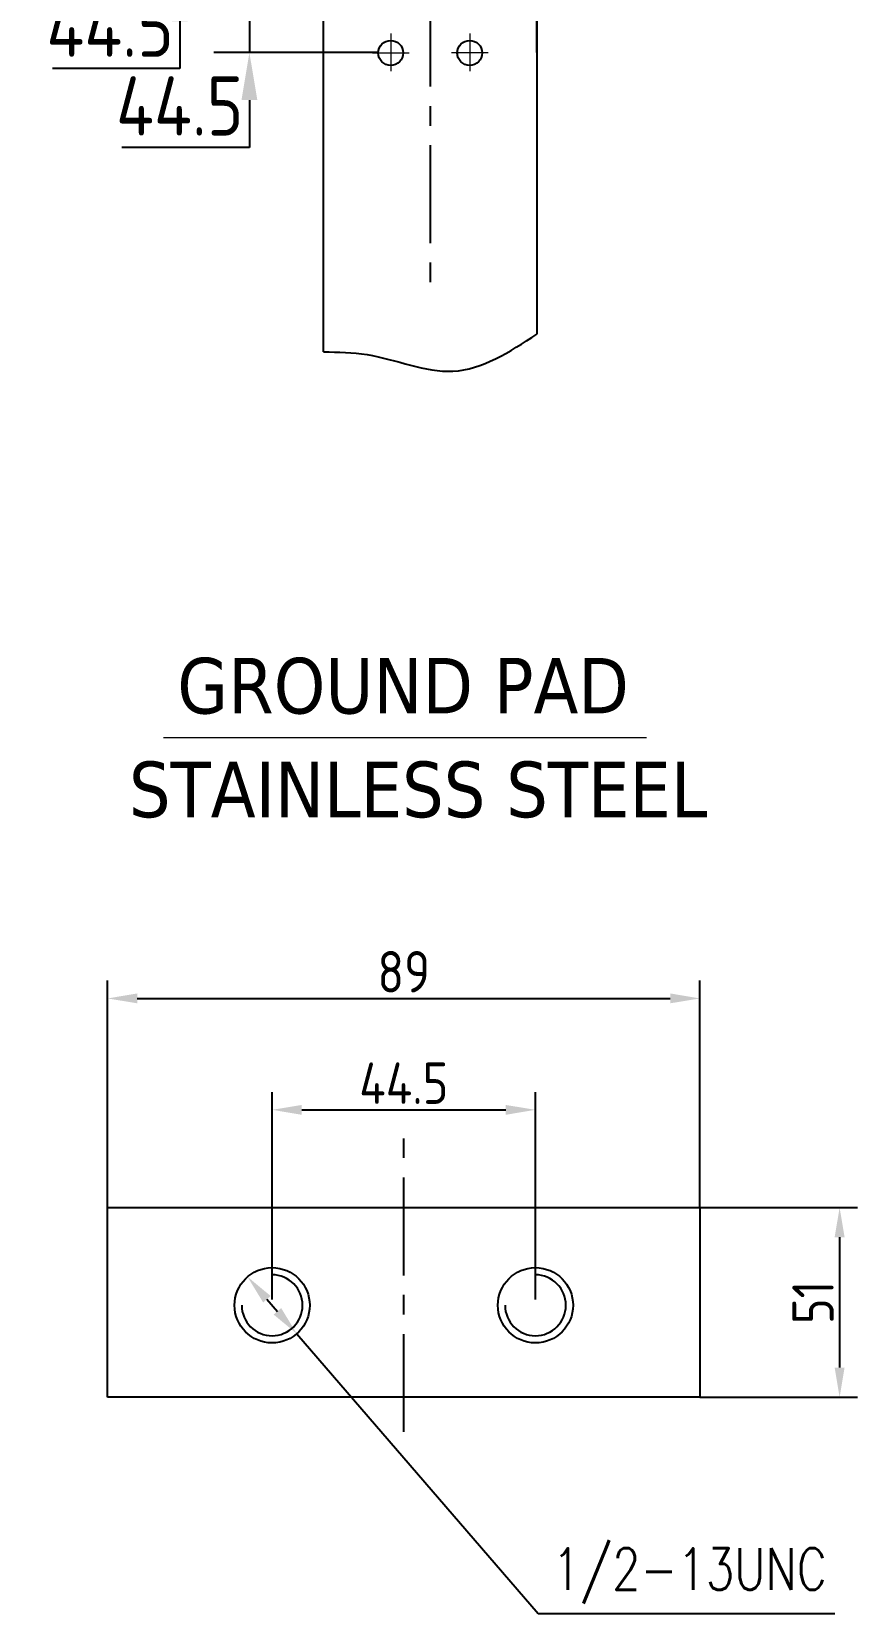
# Model space of a CAD drawing. Header units: millimetres. Extents: x 70841 to 133731, y -170061 to -164340.
# Drawn here: x 75973 to 76670, y -166819 to -165485 of the extents above; entities that cross this region are included whole.
import ezdxf

# ---------------------------------------------------------------- set-up
doc = ezdxf.new("R2010")
doc.units = ezdxf.units.MM
doc.header["$LTSCALE"] = 13
doc.linetypes.add('CENTERX2', pattern=[101.6, 63.5, -12.7, 12.7, -12.7])
doc.linetypes.add('点画线', pattern=[18, 12, -2, 2, -2])
doc.layers.add('1', color=4, linetype='Continuous')
doc.layers.add('中心线层', color=1, linetype='点画线', lineweight=18, true_color=0xff0000)
doc.layers.add('标注、文本', color=3, linetype='Continuous', lineweight=25)
doc.layers.add('铁心', color=3, linetype='Continuous', lineweight=0)
doc.styles.get("Standard").update_dxf_attribs({"font": 'gbenor.shx', "bigfont": 'gbcbig.shx'})
doc.styles.add('Tahoma$001', font='tahoma.ttf', dxfattribs={"height": 2.159784})
doc.dimstyles.new('1-15', dxfattribs={"dimscale": 20, "dimtxt": 3.5, "dimasz": 2, "dimexe": 1.5, "dimexo": 0.5, "dimgap": 0.5, "dimtad": 1, "dimtoh": 1, "dimdec": 1, "dimdsep": 46, "dimtxsty": 'Standard', "dimcen": 2.5, "dimclrd": 3, "dimclre": 3, "dimclrt": 3, "dimadec": 0, "dimazin": 2, "dimtfac": 1, "dimtdec": 1, "dimtmove": 0, "dimatfit": 2, "dimfxl": 1, "dimarcsym": 0})
doc.dimstyles.new('丁晓菲', dxfattribs={"dimscale": 10, "dimtxt": 3.5, "dimasz": 2.5, "dimexe": 1.5, "dimexo": 0, "dimgap": 0.5, "dimtad": 1, "dimtoh": 1, "dimtxsty": 'Standard', "dimcen": 2.5, "dimclrd": 3, "dimclre": 3, "dimclrt": 2, "dimadec": 0, "dimazin": 0, "dimtfac": 1, "dimtmove": 0, "dimatfit": 2, "dimfxl": 1.5, "dimarcsym": 0})

# ---------------------------------------------------------------- blocks, each defined once
blk = doc.blocks.new('*D1682')
at = {"layer": 'Defpoints', "color": 0, "transparency": 16777216}
for p in [(76399.6, -165195.9), (76399.6, -165512.3), (76219.6, -165525.9)]:
    blk.add_point(p, dxfattribs=at)
at = {"layer": '标注、文本', "color": 3, "lineweight": -2, "transparency": 16777216}
for p, q in [((76219.6, -165515.9), (76219.6, -165165.9)), ((76399.6, -165502.3), (76399.6, -165165.9)), ((76259.6, -165195.9), (76359.6, -165195.9))]:
    blk.add_line(p, q, dxfattribs=at)
at = {"layer": '标注、文本', "color": 3, "transparency": 16777216}
for points in [[(76259.6, -165189.3), (76259.6, -165202.6), (76219.6, -165195.9)], [(76359.6, -165189.3), (76359.6, -165202.6), (76399.6, -165195.9)]]:
    blk.add_solid(points, dxfattribs=at)
at = {"layer": '标注、文本', "color": 3, "transparency": 16777216, "insert": (76327.8, -165160.9), "char_height": 50, "attachment_point": 5}
blk.add_mtext('101', dxfattribs=at)
blk = doc.blocks.new('*D1685')
at = {"layer": 'Defpoints', "color": 0, "transparency": 16777216}
for p in [(76276.3, -165369), (76098.2, -165435.8), (76265.8, -165435.8)]:
    blk.add_point(p, dxfattribs=at)
at = {"layer": '标注、文本', "color": 3, "lineweight": -2, "transparency": 16777216}
for p, q in [((76098.2, -165329), (76098.2, -165289)), ((76266.3, -165369), (76068.2, -165369)), ((76098.2, -165369), (76098.2, -165435.8)), ((76255.8, -165435.8), (76068.2, -165435.8)), ((76098.2, -165475.8), (76098.2, -165515.8)), ((76098.2, -165515.8), (75990.7, -165515.8))]:
    blk.add_line(p, q, dxfattribs=at)
at = {"layer": '标注、文本', "color": 3, "transparency": 16777216}
for points in [[(76091.6, -165329), (76104.9, -165329), (76098.2, -165369)], [(76091.6, -165475.8), (76104.9, -165475.8), (76098.2, -165435.8)]]:
    blk.add_solid(points, dxfattribs=at)
at = {"layer": '标注、文本', "color": 3, "transparency": 16777216, "insert": (76039.4, -165480.8), "char_height": 50, "attachment_point": 5}
blk.add_mtext('44.5 ', dxfattribs=at)
blk = doc.blocks.new('*D1687')
at = {"layer": 'Defpoints', "color": 0, "transparency": 16777216}
for p in [(76276.3, -165435.8), (76157, -165502.3), (76276.3, -165502.3)]:
    blk.add_point(p, dxfattribs=at)
at = {"layer": '标注、文本', "color": 3, "lineweight": -2, "transparency": 16777216}
for p, q in [((76157, -165395.8), (76157, -165355.8)), ((76266.3, -165435.8), (76127, -165435.8)), ((76157, -165435.8), (76157, -165502.3)), ((76266.3, -165502.3), (76127, -165502.3)), ((76157, -165542.3), (76157, -165582.3)), ((76157, -165582.3), (76049.4, -165582.3))]:
    blk.add_line(p, q, dxfattribs=at)
at = {"layer": '标注、文本', "color": 3, "transparency": 16777216}
for points in [[(76150.3, -165395.8), (76163.7, -165395.8), (76157, -165435.8)], [(76150.3, -165542.3), (76163.7, -165542.3), (76157, -165502.3)]]:
    blk.add_solid(points, dxfattribs=at)
at = {"layer": '标注、文本', "color": 3, "transparency": 16777216, "insert": (76098.2, -165547.3), "char_height": 50, "attachment_point": 5}
blk.add_mtext('44.5', dxfattribs=at)
blk = doc.blocks.new('*D1678')
at = {"layer": 'Defpoints', "color": 0, "transparency": 16777216}
for p in [(76537.3, -166477), (76537.3, -166637), (76655.2, -166637)]:
    blk.add_point(p, dxfattribs=at)
at = {"layer": '标注、文本', "color": 3, "lineweight": -2, "transparency": 16777216}
for p, q in [((76537.3, -166477), (76670.2, -166477)), ((76655.2, -166502), (76655.2, -166612)), ((76537.3, -166637), (76670.2, -166637))]:
    blk.add_line(p, q, dxfattribs=at)
at = {"layer": '标注、文本', "color": 3, "transparency": 16777216}
for points in [[(76651, -166502), (76659.4, -166502), (76655.2, -166477)], [(76651, -166612), (76659.4, -166612), (76655.2, -166637)]]:
    blk.add_solid(points, dxfattribs=at)
at = {"layer": '标注、文本', "color": 2, "transparency": 16777216, "insert": (76632.7, -166557), "char_height": 35, "attachment_point": 5, "rotation": 90, "bg_fill": 3, "box_fill_scale": 1.1, "bg_fill_color": 256, "bg_fill_true_color": 13158600, "bg_fill_transparency": 0}
blk.add_mtext('51', dxfattribs=at)
blk = doc.blocks.new('*D1688')
at = {"layer": 'Defpoints', "color": 0, "transparency": 16777216}
for p in [(76155.4, -166535.4), (76197, -166583.5)]:
    blk.add_point(p, dxfattribs=at)
at = {"layer": '标注、文本', "color": 3, "lineweight": -2, "transparency": 16777216}
for p, q in [((76171.8, -166554.3), (76180.6, -166564.6)), ((76197, -166583.5), (76400.8, -166819.5)), ((76400.8, -166819.5), (76651.1, -166819.5))]:
    blk.add_line(p, q, dxfattribs=at)
at = {"layer": '标注、文本', "color": 3, "transparency": 16777216}
for points in [[(76174.9, -166551.6), (76168.6, -166557.1), (76155.4, -166535.4)], [(76183.8, -166561.8), (76177.5, -166567.3), (76197, -166583.5)]]:
    blk.add_solid(points, dxfattribs=at)
at = {"layer": '标注、文本', "color": 2, "transparency": 16777216, "insert": (76528.5, -166787.8), "char_height": 35, "attachment_point": 5, "bg_fill": 3, "box_fill_scale": 1.1, "bg_fill_color": 256, "bg_fill_true_color": 13158600, "bg_fill_transparency": 0}
blk.add_mtext('{\\Fromans,gbcbig|c134;\\W0.8;1/2-13UNC}', dxfattribs=at)
blk = doc.blocks.new('*D1679')
at = {"layer": 'Defpoints', "color": 0, "transparency": 16777216}
for p in [(76398.4, -166394.5), (76176.2, -166554.5), (76398.4, -166554.5)]:
    blk.add_point(p, dxfattribs=at)
at = {"layer": '标注、文本', "color": 3, "lineweight": -2, "transparency": 16777216}
for p, q in [((76176.2, -166554.5), (76176.2, -166379.5)), ((76398.4, -166554.5), (76398.4, -166379.5)), ((76201.2, -166394.5), (76373.4, -166394.5))]:
    blk.add_line(p, q, dxfattribs=at)
at = {"layer": '标注、文本', "color": 3, "transparency": 16777216}
for points in [[(76201.2, -166390.4), (76201.2, -166398.7), (76176.2, -166394.5)], [(76373.4, -166390.4), (76373.4, -166398.7), (76398.4, -166394.5)]]:
    blk.add_solid(points, dxfattribs=at)
at = {"layer": '标注、文本', "color": 2, "transparency": 16777216, "insert": (76287.3, -166372), "char_height": 35, "attachment_point": 5, "bg_fill": 3, "box_fill_scale": 1.1, "bg_fill_color": 256, "bg_fill_true_color": 13158600, "bg_fill_transparency": 0}
blk.add_mtext('44.5', dxfattribs=at)
blk = doc.blocks.new('*D1680')
at = {"layer": 'Defpoints', "color": 0, "transparency": 16777216}
for p in [(76537.3, -166300.5), (76037.3, -166477), (76537.3, -166477)]:
    blk.add_point(p, dxfattribs=at)
at = {"layer": '标注、文本', "color": 3, "lineweight": -2, "transparency": 16777216}
for p, q in [((76037.3, -166477), (76037.3, -166285.5)), ((76537.3, -166477), (76537.3, -166285.5)), ((76062.3, -166300.5), (76512.3, -166300.5))]:
    blk.add_line(p, q, dxfattribs=at)
at = {"layer": '标注、文本', "color": 3, "transparency": 16777216}
for points in [[(76062.3, -166296.3), (76062.3, -166304.6), (76037.3, -166300.5)], [(76512.3, -166296.3), (76512.3, -166304.6), (76537.3, -166300.5)]]:
    blk.add_solid(points, dxfattribs=at)
at = {"layer": '标注、文本', "color": 2, "transparency": 16777216, "insert": (76287.3, -166278), "char_height": 35, "attachment_point": 5, "bg_fill": 3, "box_fill_scale": 1.1, "bg_fill_color": 256, "bg_fill_true_color": 13158600, "bg_fill_transparency": 0}
blk.add_mtext('89', dxfattribs=at)

msp = doc.modelspace()

# ---------------------------------------------------------------- linework, layer by layer
at = {"layer": '1', "color": 1, "linetype": 'CENTERX2', "lineweight": -3, "ltscale": 0.1}
for p, q in [((76309.705, -165316.311), (76309.633, -165711.015)), ((76287.322, -166666.287), (76287.322, -166417.523))]:
    msp.add_line(p, q, dxfattribs=at)
at = {"layer": '1'}
for p, q in [((76219.619, -165754.795), (76219.64, -165332.268)), ((76399.64, -165332.268), (76399.615, -165739.997)), ((76037.322, -166636.957), (76037.322, -166476.957)), ((76037.322, -166476.957), (76537.322, -166476.957)), ((76537.322, -166476.957), (76537.322, -166636.957)), ((76537.322, -166636.957), (76037.322, -166636.957))]:
    msp.add_line(p, q, dxfattribs=at)
for centre, radius in [((76276.328, -165502.518), 10.5), ((76276.328, -165502.518), 10.5), ((76343.002, -165502.529), 10.5), ((76343.023, -165502.529), 10.5), ((76176.197, -166559.457), 31.75), ((76398.447, -166559.457), 31.75)]:
    msp.add_circle(centre, radius, dxfattribs=at)
at = {"layer": '中心线层'}
for p, q in [((76276.328, -165486.199), (76276.328, -165518.035)), ((76343.049, -165486.21), (76343.039, -165518.046)), ((76260.829, -165502.318), (76291.828, -165502.318)), ((76358.544, -165502.333), (76327.544, -165502.323))]:
    msp.add_line(p, q, dxfattribs=at)
at = {"layer": '标注、文本'}
msp.add_open_spline([(76219.619, -165754.795), (76231.863, -165754.972), (76268.668, -165755.502), (76331.206, -165784.153), (76376.466, -165754.939), (76399.619, -165739.994)], degree=3, knots=[0, 0, 0, 0, 73.60943979, 221.28127785, 375.94621417, 375.94621417, 375.94621417, 375.94621417], dxfattribs=at)
at = {"layer": '铁心'}
msp.add_line((76084.549, -166080.378), (76492.168, -166080.378), dxfattribs=at)

# ---------------------------------------------------------------- texts
at = {"layer": '铁心', "style": 'Tahoma$001'}
for s, p in [('GROUND PAD  ', (76096.124, -166060.025)), ('STAINLESS STEEL ', (76055.339, -166147.548))]:
    msp.add_text(s, height=46.95689, dxfattribs=at).set_placement(p)

# ---------------------------------------------------------------- dimensions: what is measured, and where the dimension line sits
at = {"layer": '标注、文本'}
dim = msp.add_linear_dim(base=(76399.64, -165195.943), p1=(76219.64, -165525.93), p2=(76399.64, -165512.268), text='101', dimstyle='1-15', override={"dimtxt": 2.5}, dxfattribs=at)
dim.commit()
dim.dimension.update_dxf_attribs({"geometry": '*D1682', "text_midpoint": (76327.828, -165195.943), "dimtype": 160})
dim = msp.add_linear_dim(base=(76098.222, -165435.768), p1=(76276.328, -165369.018), p2=(76265.83, -165435.768), angle=270, text='44.5 ', dimstyle='1-15', override={"dimtxt": 2.5}, dxfattribs=at)
dim.commit()
dim.dimension.update_dxf_attribs({"geometry": '*D1685', "text_midpoint": (76039.443, -165515.768), "dimtype": 160})
dim = msp.add_linear_dim(base=(76157.002, -165502.318), p1=(76276.328, -165435.768), p2=(76276.328, -165502.318), angle=90, text='44.5', dimstyle='1-15', override={"dimtxt": 2.5}, dxfattribs=at)
dim.commit()
dim.dimension.update_dxf_attribs({"geometry": '*D1687', "text_midpoint": (76098.222, -165547.318)})

# ---------------------------------------------------------------- next in the draw order: dimensions: what is measured, and where the dimension line sits
dim = msp.add_linear_dim(base=(76655.187, -166636.957), p1=(76537.322, -166476.957), p2=(76537.322, -166636.957), angle=90, text='51', dimstyle='丁晓菲', override={"dimtfill": 1, "dimarcsym": 1}, dxfattribs=at)
dim.commit()
dim.dimension.update_dxf_attribs({"geometry": '*D1678', "text_midpoint": (76632.687, -166556.957)})

# ---------------------------------------------------------------- next in the draw order: dimensions: what is measured, and where the dimension line sits
dim = msp.add_diameter_dim_2p(p1=(76155.441, -166535.431), p2=(76196.952, -166583.484), text='{\\Fromans,gbcbig|c134;\\W0.8;1/2-13UNC}', dimstyle='丁晓菲', override={"dimtfill": 1, "dimarcsym": 1}, dxfattribs=at)
dim.commit()
dim.dimension.update_dxf_attribs({"geometry": '*D1688', "text_midpoint": (76528.473, -166819.465), "dimtype": 163})

# ---------------------------------------------------------------- next in the draw order: linework, layer by layer
for centre in [(76176.197, -166559.457), (76398.447, -166559.457)]:
    msp.add_arc(centre, 25.69, 180, 90, dxfattribs=at)

# ---------------------------------------------------------------- next in the draw order: dimensions: what is measured, and where the dimension line sits
dim = msp.add_linear_dim(base=(76398.447, -166394.523), p1=(76176.197, -166554.457), p2=(76398.447, -166554.457), text='44.5', dimstyle='丁晓菲', override={"dimtfill": 1, "dimarcsym": 1}, dxfattribs=at)
dim.commit()
dim.dimension.update_dxf_attribs({"geometry": '*D1679', "text_midpoint": (76287.322, -166372.023)})

# ---------------------------------------------------------------- next in the draw order: dimensions: what is measured, and where the dimension line sits
dim = msp.add_linear_dim(base=(76537.322, -166300.452), p1=(76037.322, -166476.957), p2=(76537.322, -166476.957), text='89', dimstyle='丁晓菲', override={"dimtfill": 1, "dimarcsym": 1}, dxfattribs=at)
dim.commit()
dim.dimension.update_dxf_attribs({"geometry": '*D1680', "text_midpoint": (76287.322, -166277.952)})

doc.saveas('drawing.dxf')
